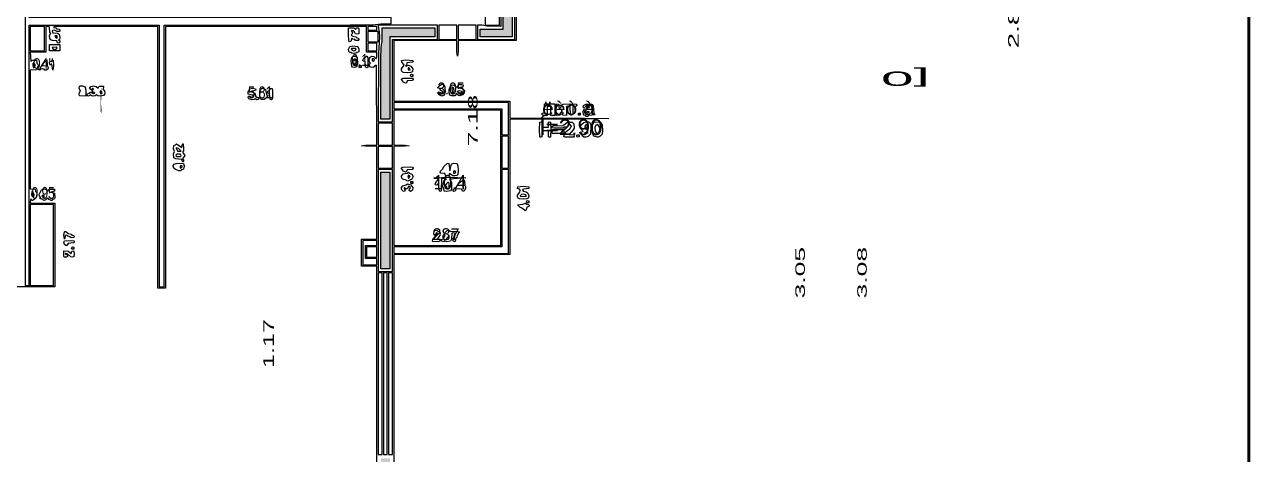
# Model space of a CAD drawing. Header units: millimetres. Extents: x 0 to 150324, y -100295 to 111760.
# Drawn here: x 54170 to 86360, y 43958 to 55253 of the extents above; entities that cross this region are included whole.
import ezdxf
from ezdxf.enums import TextEntityAlignment as Align

# ---------------------------------------------------------------- set-up
doc = ezdxf.new("R2010")
doc.units = ezdxf.units.MM
for name, color, linetype in [('A-PLAN-GRAPHICS', 7, 'Continuous'), ('A-RASTER-UNDERLAY', 8, 'Continuous'), ('A-TEXT-OCR', 3, 'Continuous'), ('A-WALLS-FILL', 9, 'Continuous'), ('A-WALLS-OUTLINE', 8, 'Continuous'), ('SHEET-FRAME', 1, 'Continuous')]:
    doc.layers.add(name, color=color, linetype=linetype)
picture_1 = doc.add_image_def('image1.png', size_in_pixel=(2463, 3095))

msp = doc.modelspace()

# ---------------------------------------------------------------- hatches: boundary and pattern name
at = {"layer": 'A-WALLS-FILL'}
h = msp.add_hatch(color=9, dxfattribs=at)
h.paths.add_polyline_path([(50190, 13445), (50190, 13073), (49953, 13073), (49953, 13445), (50072, 13445)])
h.paths.add_polyline_path([(25840, 21302), (25840, 18220), (25603, 18220), (25603, 21302), (25722, 21302)])
h.paths.add_polyline_path([(64042, 21844), (64042, 18288), (63839, 18288), (63839, 21844), (63940, 21844)])
h.paths.add_polyline_path([(35391, 21370), (31801, 21370), (31801, 21878), (31936, 21878), (31936, 21505), (35221, 21505), (35221, 21810), (35391, 21810), (35391, 21590)])
h.paths.add_polyline_path([(57810, 21370), (54153, 21370), (54153, 21912), (54390, 21912), (54390, 21505), (57641, 21505), (57641, 21912), (57810, 21912), (57810, 21641)])
h.paths.add_polyline_path([(25840, 24181), (25840, 22487), (25603, 22487), (25603, 24181), (25722, 24181)])
h.paths.add_polyline_path([(64042, 24181), (64042, 22792), (63839, 22792), (63839, 24181), (63940, 24181)])
h.paths.add_polyline_path([(63771, 26077), (63771, 24350), (57810, 24350), (57810, 23165), (57676, 23168), (57569, 23196), (57269, 23199), (57269, 27805), (54390, 27805), (54390, 23199), (54153, 23199), (54153, 28042), (57269, 28042), (57269, 30717), (57506, 30717), (57506, 24486), (57878, 24486), (57878, 24587), (63534, 24587), (63534, 26077), (63652, 26077)])
h.paths.add_polyline_path([(25840, 26619), (26077, 26619), (26077, 24587), (31936, 24587), (31936, 23300), (31801, 23300), (31801, 24350), (25840, 24350), (25840, 25485)])
h.paths.add_polyline_path([(35323, 27838), (35323, 23300), (35086, 23300), (35086, 27601), (32241, 27601), (32241, 23300), (32139, 23300), (32139, 27838), (33731, 27838)])
h.paths.add_polyline_path([(41656, 24892), (41656, 25739), (41980, 25733), (42032, 25720), (42048, 25694), (42062, 24892), (41859, 24892)])
h.paths.add_polyline_path([(48091, 25739), (48091, 24892), (47650, 24892), (47650, 25739), (47871, 25739)])
h.paths.add_polyline_path([(36949, 25502), (36949, 25129), (35865, 25129), (35865, 25502), (36407, 25502)])
h.paths.add_polyline_path([(52900, 25129), (52900, 25502), (53786, 25499), (53959, 25477), (53980, 25403), (53983, 25129), (53442, 25129)])
h.paths.add_polyline_path([(26077, 34375), (26077, 29498), (25840, 29498), (25840, 34375), (25959, 34375)])
h.paths.add_polyline_path([(63771, 31056), (63771, 29769), (63534, 29769), (63534, 31056), (63652, 31056)])
h.paths.add_polyline_path([(32106, 30954), (32106, 30615), (26247, 30615), (26247, 30954), (29176, 30954)])
h.paths.add_polyline_path([(37050, 30954), (37050, 30615), (35797, 30615), (35797, 30954), (36424, 30954)])
h.paths.add_polyline_path([(53746, 31056), (53746, 30683), (52561, 30683), (52561, 31056), (53154, 31056)])
h.paths.add_polyline_path([(26077, 37490), (26077, 35560), (25840, 35560), (25840, 37490), (25959, 37490)])
h.paths.add_polyline_path([(63771, 37626), (63771, 36034), (63534, 36034), (63534, 37626), (63652, 37626)])
h.paths.add_polyline_path([(37016, 37050), (37016, 36678), (35865, 36678), (35865, 37050), (36441, 37050)])
h.paths.add_polyline_path([(53746, 37050), (53746, 36678), (52561, 36678), (52561, 37050), (53154, 37050)])
h.paths.add_polyline_path([(26077, 43451), (26077, 42469), (25840, 42469), (25840, 43451), (25959, 43451)])
h.paths.add_polyline_path([(63771, 43857), (63771, 42604), (63534, 42604), (63534, 43857), (63652, 43857)])
h.paths.add_polyline_path([(37016, 43011), (37016, 42672), (35865, 42672), (35865, 43011), (36441, 43011)])
h.paths.add_polyline_path([(53746, 43011), (53746, 42672), (52595, 42672), (52595, 43011), (53171, 43011)])
h.paths.add_polyline_path([(26077, 49750), (26077, 48429), (25840, 48429), (25840, 49750), (25959, 49750)])
h.paths.add_polyline_path([(37016, 49005), (37016, 48633), (35865, 48633), (35865, 49005), (36441, 49005)])
h.paths.add_polyline_path([(53746, 49005), (53746, 48633), (52595, 48633), (52595, 49005), (53171, 49005)])
h.paths.add_polyline_path([(63771, 51376), (63771, 48836), (63534, 48836), (63534, 51376), (63652, 51376)])
h.paths.add_polyline_path([(32410, 49141), (32410, 48937), (26247, 48937), (26247, 49141), (29329, 49141)])
h.paths.add_polyline_path([(26077, 52697), (26077, 51681), (25840, 51681), (25840, 52697), (25959, 52697)])
h.paths.add_polyline_path([(63534, 52764), (63537, 54342), (63545, 54655), (63566, 54816), (63568, 55169), (64956, 55169), (64956, 54932), (63771, 54932), (63771, 52764), (63652, 52764)])
h.paths.add_polyline_path([(41995, 54559), (41995, 53713), (41656, 53713), (41656, 54559), (41825, 54559)])
h.paths.add_polyline_path([(48023, 54559), (48023, 53713), (47650, 53713), (47650, 54559), (47837, 54559)])
h.paths.add_polyline_path([(37016, 54221), (35865, 54221), (35873, 54530), (35889, 54569), (35936, 54583), (37016, 54593), (37016, 54407)])
h.paths.add_polyline_path([(53746, 54593), (53746, 54221), (52595, 54221), (52595, 54593), (53171, 54593)])
h.paths.add_polyline_path([(25265, 55169), (26077, 55169), (26077, 54627), (25840, 54627), (25840, 54932), (25265, 54932), (25265, 55050)])
h.paths.add_polyline_path([(22860, 54932), (22860, 58894), (25840, 58894), (25840, 59707), (26077, 59707), (26077, 58657), (23097, 58657), (23097, 55169), (24113, 55169), (24113, 54932), (23487, 54932)])
h.paths.add_polyline_path([(63737, 59944), (63974, 59944), (63974, 58860), (66988, 58860), (66988, 54932), (66142, 54932), (66142, 55135), (66751, 55135), (66751, 58623), (63737, 58623), (63737, 59284)])
h.paths.add_polyline_path([(29159, 55440), (29159, 55338), (26247, 55338), (26247, 55440), (27703, 55440)])
h.paths.add_polyline_path([(35425, 55440), (35425, 55338), (29701, 55338), (29701, 55440), (32563, 55440)])
h.paths.add_polyline_path([(35933, 56422), (35933, 55338), (35594, 55338), (35594, 56422), (35763, 56422)])
h.paths.add_polyline_path([(35933, 57878), (35594, 57878), (35594, 76640), (26077, 76640), (26077, 74778), (25840, 74778), (25840, 76945), (25129, 76945), (25129, 77182), (26247, 77182), (26247, 76877), (35729, 76877), (35729, 76979), (35933, 76979), (35933, 76877), (40505, 76877), (40505, 76640), (35933, 76640), (35933, 67259)])
h.paths.add_polyline_path([(68512, 66853), (68851, 66853), (68851, 58454), (71696, 58454), (71696, 58318), (68851, 58318), (68851, 57980), (68758, 57988), (68749, 58081), (68512, 58081), (68512, 62467)])
h.paths.add_polyline_path([(54356, 58014), (54119, 58014), (54116, 58583), (54107, 58646), (54076, 58666), (54063, 58902), (54051, 76606), (50758, 76608), (48903, 76638), (45381, 76640), (45381, 76877), (49014, 76875), (51084, 76845), (54966, 76843), (54966, 76606), (54356, 76606), (54356, 64855), (54153, 64855), (54153, 64381), (54356, 64381), (54356, 58454), (54830, 58454), (54830, 58318), (54356, 58318), (54356, 58166)])
h.paths.add_polyline_path([(60079, 58454), (60079, 58318), (56015, 58318), (56015, 58454), (58047, 58454)])
h.paths.add_polyline_path([(63771, 58454), (63771, 58318), (60655, 58318), (60655, 58454), (62213, 58454)])
h.paths.add_polyline_path([(32512, 58488), (32512, 58386), (26247, 58386), (26247, 58488), (29379, 58488)])
h.paths.add_polyline_path([(35425, 58488), (35425, 58386), (33562, 58386), (33562, 58488), (34493, 58488)])
h.paths.add_polyline_path([(26077, 65634), (26077, 63195), (25840, 63195), (25840, 65634), (25959, 65634)])
h.paths.add_polyline_path([(63974, 64855), (63974, 63432), (63737, 63432), (63737, 64855), (63856, 64855)])
h.paths.add_polyline_path([(45381, 65871), (45381, 65634), (42672, 65634), (42672, 65871), (44027, 65871)])
h.paths.add_polyline_path([(63974, 66480), (63974, 65938), (63737, 65938), (63737, 66480), (63856, 66480)])
h.paths.add_polyline_path([(71188, 76437), (71188, 66074), (71086, 66074), (71086, 76437), (71137, 76437)])
h.paths.add_polyline_path([(26077, 71323), (26077, 69122), (25840, 69122), (25840, 71323), (25959, 71323)])
h.paths.add_polyline_path([(63974, 71730), (63974, 69935), (63737, 69935), (63737, 71730), (63856, 71730)])
h.paths.add_polyline_path([(56151, 76843), (63974, 76843), (63974, 75218), (63737, 75218), (63737, 76606), (56151, 76606), (56151, 76725)])
h.paths.add_polyline_path([(42266, 76132), (42266, 76471), (42425, 76468), (42467, 76454), (42490, 76422), (42503, 76132), (42384, 76132)])
h.paths.add_polyline_path([(47549, 76471), (47549, 76132), (47312, 76132), (47312, 76471), (47430, 76471)])
h.paths.add_polyline_path([(74337, 76843), (74337, 76606), (70477, 76606), (70477, 76843), (72407, 76843)])
h.paths.add_polyline_path([(41758, 86631), (41995, 86631), (41995, 76877), (44196, 76877), (44196, 76640), (41656, 76640), (41656, 76877), (41758, 76877), (41758, 81754)])
h.paths.add_polyline_path([(22725, 79417), (22962, 79417), (22962, 77182), (23978, 77182), (23978, 76945), (22725, 76945), (22725, 78181)])
h.paths.add_polyline_path([(23470, 78334), (23470, 78097), (23131, 78097), (23131, 78334), (23300, 78334)])
h.paths.add_polyline_path([(41588, 78334), (41588, 78097), (41283, 78097), (41283, 78334), (41436, 78334)])
h.paths.add_polyline_path([(22725, 81585), (22725, 91000), (24282, 91000), (24282, 90763), (22962, 90763), (22962, 81585), (22843, 81585)])
h.paths.add_polyline_path([(51545, 84836), (51545, 81957), (51308, 81957), (51308, 84836), (51427, 84836)])
h.paths.add_polyline_path([(19643, 84159), (19643, 82431), (19507, 82431), (19507, 84159), (19575, 84159)])
h.paths.add_polyline_path([(23436, 84497), (23436, 84260), (23131, 84260), (23131, 84497), (23283, 84497)])
h.paths.add_polyline_path([(41588, 84497), (41588, 84260), (41283, 84260), (41283, 84497), (41436, 84497)])
h.paths.add_polyline_path([(51139, 84497), (51139, 84260), (50834, 84260), (50834, 84497), (50986, 84497)])
h.paths.add_polyline_path([(35120, 91000), (41995, 91000), (41995, 88629), (41758, 88629), (41758, 90763), (35120, 90763), (35120, 90881)])
h.paths.add_polyline_path([(23470, 90593), (23470, 90289), (23131, 90289), (23131, 90593), (23300, 90593)])
h.paths.add_polyline_path([(29464, 90593), (29464, 90289), (29227, 90289), (29227, 90593), (29345, 90593)])
h.paths.add_polyline_path([(35458, 90593), (35458, 90289), (35255, 90289), (35255, 90593), (35357, 90593)])
h.paths.add_polyline_path([(38473, 90593), (38473, 90289), (38235, 90289), (38235, 90593), (38354, 90593)])
h.paths.add_polyline_path([(41588, 90593), (41588, 90289), (41250, 90289), (41250, 90593), (41419, 90593)])
h.paths.add_polyline_path([(19643, 91000), (19643, 90763), (15917, 90763), (15917, 91000), (17780, 91000)])
h.paths.add_polyline_path([(29566, 91000), (29566, 90763), (26247, 90763), (26247, 91000), (27906, 91000)])
h.paths.add_polyline_path([(33155, 91000), (33155, 90763), (31530, 90763), (31530, 91000), (32343, 91000)])
h.paths.add_polyline_path([(37863, 99941), (37863, 99703), (34578, 99703), (34578, 99941), (36220, 99941)])

# ---------------------------------------------------------------- linework, layer by layer
at = {"layer": 'A-PLAN-GRAPHICS'}
for points in [[(86360, 108272), (86360, 3488), (2980, 3488), (2980, 108272), (44670, 108272)], [(3014, 108238), (3014, 3522), (68343, 3522), (68343, 12260), (86326, 12260), (86326, 108238), (44670, 108238)], [(60587, 58522), (60587, 58251), (63839, 58251), (63839, 58555), (66683, 58555), (66683, 55203), (66327, 55206), (66197, 55235), (66074, 55237), (66074, 54864), (67056, 54864), (67056, 58928), (64042, 58928), (64042, 60012), (63669, 60012), (63669, 58522), (62128, 58522)], [(54187, 48395), (54288, 48395), (54288, 55237), (57709, 55237), (57709, 48362), (57844, 48362), (57844, 55237), (62730, 55241), (63319, 55247), (63529, 55269), (63805, 55270), (63805, 55440), (54288, 55440), (54288, 57912), (54187, 57912), (54187, 53154)], [(66277, 55609), (66277, 55237), (66650, 55237), (66650, 55609), (66463, 55609)], [(54322, 55203), (54322, 54559), (54695, 54559), (54695, 55203), (54508, 55203)], [(62687, 55169), (62823, 55165), (62873, 55135), (62900, 55163), (62940, 55167), (62955, 55145), (62958, 55084), (62951, 55011), (62907, 54999), (62864, 55009), (62843, 55063), (62814, 55091), (62774, 55100), (62755, 55084), (62788, 55044), (62780, 55006), (62758, 54984), (62766, 54968), (62801, 54943), (62878, 54927), (62900, 54903), (62946, 54892), (62958, 54857), (62942, 54834), (62871, 54835), (62847, 54859), (62795, 54871), (62772, 54898), (62748, 54807), (62705, 54799), (62690, 54841), (62687, 54983)], [(63195, 55203), (63195, 55101), (63432, 55101), (63432, 55203), (63314, 55203)], [(63195, 55067), (63195, 54796), (63466, 54796), (63466, 55067), (63331, 55067)], [(63839, 52697), (63839, 54864), (65024, 54864), (65024, 55237), (63466, 55237), (63468, 55138), (63493, 55071), (63500, 54932), (63470, 54500), (63466, 52697), (63652, 52697)], [(65058, 55237), (65058, 54864), (65532, 54864), (65532, 55237), (65295, 55237)], [(65566, 55237), (65566, 54864), (66040, 54864), (66040, 55237), (65803, 55237)], [(55101, 54729), (55101, 54559), (54830, 54559), (54830, 54729), (54966, 54729)], [(54967, 54953), (54995, 54910), (55016, 54899), (55029, 54906), (55025, 54957), (54970, 54958)], [(63195, 54762), (63195, 54559), (63432, 54559), (63432, 54762), (63314, 54762)], [(54900, 54649), (54927, 54610), (54963, 54595), (55000, 54609), (55030, 54643), (55002, 54660), (54903, 54653)], [(62929, 54672), (62957, 54609), (62956, 54551), (62944, 54529), (62900, 54520), (62877, 54498), (62823, 54491), (62768, 54498), (62745, 54520), (62702, 54529), (62689, 54551), (62688, 54609), (62716, 54672), (62794, 54694), (62915, 54680)], [(62857, 54422), (62896, 54402), (62912, 54374), (62921, 54212), (62896, 54140), (62830, 54120), (62790, 54133), (62769, 54157), (62756, 54303), (62774, 54390), (62794, 54412), (62840, 54424)], [(62757, 54615), (62784, 54576), (62820, 54561), (62857, 54575), (62887, 54609), (62859, 54626), (62760, 54620)], [(63168, 54426), (63190, 54385), (63195, 54271), (63190, 54142), (63170, 54119), (63133, 54134), (63118, 54280), (63072, 54293), (63061, 54316), (63088, 54367), (63156, 54425)], [(54402, 54121), (54437, 54147), (54458, 54187), (54405, 54253), (54390, 54208), (54398, 54123)], [(54753, 54322), (54767, 54178), (54796, 54125), (54780, 54084), (54743, 54057), (54706, 54053), (54689, 54076), (54652, 54085), (54603, 54078), (54570, 54052), (54525, 54068), (54587, 54096), (54603, 54144), (54651, 54194), (54677, 54249), (54746, 54320)], [(54915, 54051), (54886, 54216), (54871, 54217), (54852, 54188), (54835, 54202), (54831, 54258), (54845, 54285), (54888, 54293), (54909, 54321), (54923, 54308), (54932, 54164), (54918, 54053)], [(62840, 54356), (62814, 54293), (62789, 54271), (62814, 54249), (62837, 54187), (62852, 54196), (62865, 54249), (62890, 54271), (62865, 54293), (62842, 54356)], [(63017, 54178), (63017, 54127), (62967, 54127), (62967, 54178), (63014, 54181)], [(63305, 54348), (63305, 54297), (63352, 54294), (63364, 54316), (63359, 54344), (63337, 54356), (63309, 54351)], [(64356, 54008), (64320, 53992), (64225, 53983), (64132, 53993), (64097, 54009), (64078, 54047), (64079, 54090), (64143, 54187), (64082, 54270), (64079, 54305), (64191, 54322), (64374, 54309), (64380, 54280), (64366, 54260), (64220, 54245), (64205, 54197), (64179, 54170), (64197, 54155), (64221, 54181), (64261, 54185), (64325, 54157), (64376, 54087), (64366, 54019)], [(64253, 54115), (64254, 54060), (64306, 54057), (64299, 54092), (64258, 54117)], [(64074, 53822), (64115, 53843), (64298, 53847), (64368, 53840), (64381, 53814), (64376, 53794), (64357, 53784), (64226, 53774), (64206, 53725), (64180, 53714), (64128, 53741), (64075, 53810)], [(64372, 53941), (64372, 53890), (64325, 53887), (64313, 53909), (64318, 53937), (64340, 53949), (64368, 53944)], [(55778, 53374), (55628, 53377), (55612, 53392), (55609, 53425), (55616, 53466), (55643, 53504), (55610, 53578), (55612, 53626), (55624, 53640), (55694, 53644), (55746, 53626), (55772, 53577), (55778, 53485)], [(56283, 53435), (56250, 53390), (56163, 53374), (56098, 53381), (56066, 53408), (56030, 53380), (55961, 53375), (55919, 53385), (55897, 53408), (55873, 53379), (55843, 53374), (55818, 53388), (55813, 53414), (55824, 53436), (55870, 53447), (55903, 53475), (55938, 53470), (55971, 53442), (56014, 53453), (56009, 53469), (55971, 53477), (55950, 53497), (55949, 53527), (55979, 53555), (55975, 53571), (55960, 53574), (55941, 53550), (55912, 53544), (55880, 53570), (55911, 53624), (55981, 53646), (56050, 53627), (56104, 53577), (56130, 53638), (56245, 53635), (56250, 53597), (56224, 53562), (56270, 53506), (56285, 53449)], [(56159, 53505), (56159, 53450), (56212, 53447), (56205, 53482), (56163, 53508)], [(60310, 53287), (60265, 53273), (60232, 53306), (60203, 53280), (60149, 53274), (60067, 53298), (60046, 53340), (60060, 53369), (60099, 53371), (60120, 53347), (60147, 53340), (60169, 53345), (60181, 53367), (60168, 53401), (60051, 53420), (60049, 53488), (60074, 53519), (60084, 53563), (60164, 53577), (60244, 53563), (60248, 53535), (60236, 53516), (60141, 53506), (60114, 53490), (60225, 53451), (60253, 53354), (60308, 53332), (60315, 53296)], [(60413, 53577), (60452, 53577), (60500, 53540), (60527, 53419), (60553, 53395), (60534, 53340), (60468, 53283), (60394, 53281), (60372, 53298), (60357, 53334), (60355, 53491), (60366, 53539), (60393, 53568)], [(60664, 53273), (60627, 53287), (60612, 53433), (60566, 53447), (60554, 53469), (60562, 53501), (60613, 53518), (60624, 53560), (60643, 53576), (60676, 53571), (60686, 53539), (60688, 53330), (60671, 53275)], [(65161, 53681), (65196, 53657), (65219, 53605), (65225, 53484), (65194, 53395), (65136, 53370), (65088, 53393), (65024, 53466), (65067, 53475), (65103, 53468), (65134, 53443), (65154, 53451), (65151, 53501), (65100, 53518), (65080, 53572), (65026, 53588), (65092, 53660), (65140, 53682)], [(65350, 53399), (65328, 53461), (65332, 53546), (65357, 53620), (65398, 53662), (65453, 53672), (65501, 53625), (65536, 53611), (65558, 53620), (65570, 53665), (65585, 53675), (65662, 53678), (65697, 53665), (65691, 53618), (65600, 53594), (65691, 53567), (65730, 53523), (65725, 53459), (65678, 53402), (65600, 53376), (65572, 53386), (65511, 53442), (65494, 53388), (65480, 53378), (65403, 53377), (65350, 53399)], [(65408, 53445), (65450, 53480), (65460, 53515), (65452, 53572), (65433, 53600), (65406, 53611), (65402, 53601), (65404, 53448)], [(65666, 53494), (65600, 53509), (65532, 53492), (65593, 53469), (65614, 53442), (65666, 53488)], [(63873, 53205), (63873, 53035), (66717, 53035), (66717, 52358), (66887, 52358), (66887, 53205), (65380, 53205)], [(68106, 53171), (68106, 52866), (68004, 52866), (68004, 53103), (67903, 53103), (67903, 52866), (67806, 52867), (67771, 52880), (67773, 52921), (67816, 52936), (67829, 52953), (67835, 53171), (67970, 53171)], [(68679, 53153), (68680, 53123), (68666, 53107), (68580, 53103), (68578, 52912), (68561, 52868), (68531, 52868), (68518, 52885), (68512, 53103), (68411, 53103), (68411, 52866), (68316, 52876), (68292, 53001), (68268, 52940), (68246, 52924), (68235, 52876), (68140, 52866), (68141, 53113), (68158, 53168), (68201, 53158), (68217, 53035), (68260, 53070), (68291, 53141), (68322, 53157), (68503, 53171), (68675, 53158)], [(69085, 53154), (69115, 53106), (69127, 52932), (69155, 52880), (69003, 52859), (68963, 52833), (68929, 52837), (68912, 52859), (68865, 52870), (68855, 52885), (68854, 52974), (68885, 53035), (68878, 53063), (68853, 53083), (68856, 53123), (68918, 53164), (69067, 53162)], [(66683, 49445), (66683, 53001), (63873, 53001), (63873, 52087), (64174, 52085), (64279, 52070), (64174, 52055), (63873, 52053), (63873, 49445), (65278, 49445)], [(68775, 52925), (68775, 52874), (68724, 52874), (68724, 52925), (68771, 52928)], [(68919, 52951), (68961, 52934), (69020, 52948), (68978, 52967), (68919, 52953)], [(69019, 53093), (69001, 53102), (68962, 53093), (68920, 53042), (68943, 53037), (68959, 53062), (69020, 53086)], [(63466, 52663), (63466, 52087), (63839, 52087), (63839, 52663), (63652, 52663)], [(67986, 52293), (67956, 52292), (67942, 52305), (67937, 52459), (67767, 52459), (67761, 52305), (67741, 52291), (67712, 52298), (67699, 52493), (67712, 52689), (67741, 52696), (67761, 52684), (67767, 52561), (67937, 52561), (67943, 52684), (67963, 52696), (67992, 52689), (68004, 52493), (67992, 52298)], [(68039, 52570), (68074, 52592), (68316, 52602), (68440, 52690), (68560, 52688), (68605, 52643), (68610, 52533), (68586, 52485), (68478, 52368), (68601, 52352), (68613, 52316), (68593, 52295), (68540, 52291), (68377, 52293), (68345, 52309), (68348, 52348), (68372, 52366), (68399, 52430), (68448, 52476), (68502, 52500), (68518, 52551), (68542, 52571), (68526, 52601), (68491, 52624), (68455, 52622), (68429, 52565), (68364, 52558), (68315, 52534), (68076, 52530), (68044, 52540), (68038, 52561)], [(68343, 52493), (68343, 52392), (68038, 52392), (68038, 52493), (68191, 52493)], [(69007, 52687), (69033, 52664), (69052, 52592), (69043, 52375), (68980, 52308), (68921, 52291), (68865, 52298), (68835, 52320), (68812, 52384), (68784, 52403), (68793, 52421), (68851, 52439), (68782, 52525), (68783, 52582), (68813, 52638), (68866, 52680), (68936, 52697), (68988, 52693)], [(68920, 52618), (68892, 52585), (68890, 52552), (68933, 52496), (68971, 52527), (68985, 52561), (68970, 52596), (68933, 52620)], [(69221, 52291), (69143, 52318), (69110, 52353), (69092, 52405), (69097, 52615), (69117, 52639), (69127, 52683), (69162, 52695), (69315, 52688), (69352, 52605), (69359, 52470), (69348, 52375), (69300, 52317), (69241, 52292)], [(69218, 52392), (69275, 52427), (69291, 52499), (69286, 52549), (69235, 52628), (69184, 52608), (69159, 52551), (69162, 52456), (69204, 52396)], [(66717, 52324), (66717, 51477), (66887, 51477), (66887, 52324), (66802, 52324)], [(68741, 52349), (68741, 52299), (68694, 52296), (68682, 52318), (68687, 52346), (68709, 52358), (68737, 52352)], [(68885, 52409), (68927, 52392), (68986, 52406), (68944, 52425), (68885, 52411)], [(58342, 51648), (58325, 51653), (58302, 51709), (58148, 51721), (58098, 51749), (58083, 51858), (58115, 51918), (58083, 51988), (58091, 52079), (58140, 52093), (58166, 52121), (58306, 52022), (58323, 52106), (58333, 52120), (58342, 52115), (58351, 51990), (58344, 51938), (58323, 51903), (58386, 51816), (58323, 51729), (58348, 51700), (58347, 51653)], [(58149, 51824), (58153, 51796), (58177, 51784), (58265, 51786), (58284, 51808), (58281, 51836), (58256, 51848), (58177, 51848), (58151, 51830)], [(58284, 51925), (58217, 51999), (58155, 52016), (58151, 51995), (58176, 51979), (58194, 51925), (58282, 51924)], [(63466, 52053), (63466, 51477), (63839, 51477), (63839, 52053), (63652, 52053)], [(58079, 51549), (58105, 51583), (58159, 51605), (58308, 51611), (58347, 51600), (58358, 51555), (58386, 51528), (58358, 51502), (58344, 51452), (58294, 51438), (58271, 51412), (58238, 51408), (58134, 51441), (58097, 51479), (58077, 51528)], [(58263, 51479), (58306, 51506), (58317, 51527), (58310, 51540), (58259, 51537), (58259, 51481)], [(64074, 51485), (64115, 51506), (64298, 51511), (64368, 51503), (64381, 51477), (64376, 51457), (64357, 51447), (64226, 51438), (64206, 51388), (64180, 51378), (64128, 51405), (64075, 51473)], [(65536, 51593), (65560, 51541), (65566, 51420), (65554, 51321), (65529, 51289), (65477, 51274), (65421, 51281), (65342, 51342), (65318, 51281), (65258, 51275), (65234, 51285), (65214, 51336), (65107, 51352), (65089, 51378), (65099, 51401), (65150, 51450), (65201, 51536), (65276, 51601), (65303, 51613), (65321, 51600), (65346, 51410), (65386, 51584), (65443, 51612), (65523, 51602)], [(63466, 51443), (63466, 48768), (63839, 48768), (63839, 51443), (63652, 51443)], [(63873, 49242), (66887, 49242), (66887, 51443), (66717, 51443), (66717, 49411), (63873, 49411), (63873, 49327)], [(64077, 51272), (64116, 51327), (64228, 51348), (64262, 51376), (64286, 51348), (64349, 51324), (64381, 51257), (64348, 51190), (64245, 51139), (64218, 51146), (64198, 51168), (64112, 51188), (64086, 51217), (64076, 51257)], [(64258, 51306), (64246, 51242), (64264, 51208), (64308, 51257), (64264, 51307)], [(65769, 51223), (65338, 51193), (65393, 51102), (65389, 50932), (65361, 50885), (65271, 50868), (65199, 50879), (65188, 50954), (65166, 50979), (65160, 51012), (65200, 51162), (65251, 51178), (65260, 51192), (65215, 51206), (65126, 51206), (65121, 50893), (65107, 50870), (65071, 50873), (65046, 51066), (65033, 51069), (65020, 51046), (64996, 51037), (64967, 51042), (64958, 51057), (64978, 51107), (65054, 51196), (64942, 51211), (64927, 51226), (65346, 51240), (65765, 51226)], [(65439, 51401), (65439, 51350), (65486, 51347), (65498, 51369), (65493, 51397), (65471, 51409), (65443, 51404)], [(54366, 50868), (54357, 50771), (54376, 50734), (54413, 50738), (54424, 50776), (54410, 50825), (54373, 50866)], [(54961, 50922), (54955, 50875), (54864, 50851), (54959, 50823), (54965, 50712), (54952, 50669), (54908, 50660), (54892, 50634), (54867, 50632), (54821, 50657), (54779, 50704), (54726, 50648), (54682, 50631), (54651, 50660), (54602, 50673), (54588, 50722), (54564, 50747), (54559, 50791), (54618, 50912), (54694, 50933), (54731, 50917), (54783, 50868), (54811, 50930), (54957, 50926)], [(64077, 50930), (64077, 50969), (64108, 51017), (64198, 51042), (64230, 51071), (64324, 51040), (64375, 50970), (64366, 50903), (64314, 50869), (64280, 50891), (64284, 50926), (64313, 50964), (64307, 50991), (64291, 51002), (64254, 50995), (64239, 50950), (64214, 50935), (64185, 50941), (64165, 50967), (64150, 50963), (64146, 50948), (64177, 50906), (64158, 50871), (64117, 50876), (64084, 50911)], [(64372, 51130), (64372, 51079), (64321, 51079), (64321, 51130), (64368, 51133)], [(65310, 50937), (65327, 50969), (65325, 51082), (65315, 51100), (65283, 51103), (65264, 51089), (65252, 51042), (65227, 51020), (65255, 50994), (65270, 50944), (65303, 50936)], [(65719, 51168), (65732, 51141), (65742, 51020), (65769, 50969), (65727, 50876), (65680, 50873), (65653, 50930), (65563, 50935), (65507, 50926), (65490, 50876), (65452, 50869), (65432, 50889), (65439, 50927), (65492, 50946), (65576, 51064), (65651, 51137), (65708, 51170)], [(67404, 50689), (67368, 50673), (67273, 50665), (67180, 50674), (67145, 50690), (67126, 50728), (67127, 50771), (67182, 50848), (67191, 50898), (67181, 50929), (67129, 50948), (67130, 50990), (67276, 51003), (67422, 50990), (67420, 50945), (67282, 50932), (67264, 50922), (67259, 50902), (67273, 50872), (67353, 50855), (67393, 50821), (67424, 50752), (67418, 50708)], [(54628, 50754), (54656, 50711), (54677, 50700), (54690, 50707), (54686, 50758), (54631, 50758)], [(67124, 50520), (67268, 50534), (67332, 50563), (67371, 50534), (67416, 50524), (67427, 50507), (67423, 50474), (67371, 50455), (67356, 50380), (67322, 50359), (67252, 50418), (67183, 50455), (67126, 50513)], [(67191, 50742), (67276, 50732), (67361, 50742), (67331, 50780), (67276, 50800), (67232, 50786), (67193, 50749)], [(67420, 50622), (67420, 50571), (67373, 50568), (67361, 50590), (67366, 50618), (67388, 50630), (67416, 50625)], [(54322, 50529), (54322, 48395), (54932, 48395), (54932, 50529), (54627, 50529)], [(55226, 49818), (55259, 49815), (55318, 49760), (55392, 49745), (55416, 49721), (55461, 49711), (55473, 49689), (55467, 49659), (55393, 49652), (55362, 49677), (55311, 49689), (55294, 49711), (55263, 49716), (55241, 49700), (55233, 49636), (55217, 49616), (55203, 49716), (55218, 49808)], [(55471, 49562), (55472, 49532), (55459, 49519), (55313, 49504), (55285, 49449), (55255, 49449), (55220, 49475), (55203, 49538), (55220, 49575), (55400, 49580), (55468, 49568)], [(63060, 49581), (63060, 48937), (63432, 48937), (63432, 49107), (63127, 49107), (63127, 49445), (63432, 49445), (63432, 49581), (63246, 49581)], [(64895, 49558), (64889, 49574), (64902, 49602), (65024, 49757), (65017, 49780), (65000, 49781), (64952, 49723), (64932, 49719), (64923, 49762), (64939, 49818), (64965, 49841), (65005, 49851), (65034, 49823), (65077, 49814), (65091, 49781), (65087, 49708), (65024, 49628), (65083, 49606), (65087, 49560), (65035, 49548), (64901, 49555)], [(65127, 49570), (65131, 49602), (65185, 49623), (65202, 49677), (65227, 49698), (65196, 49729), (65204, 49771), (65274, 49840), (65316, 49851), (65354, 49825), (65546, 49815), (65600, 49801), (65573, 49777), (65561, 49726), (65539, 49710), (65527, 49658), (65505, 49639), (65483, 49550), (65445, 49550), (65431, 49577), (65434, 49628), (65459, 49663), (65469, 49735), (65498, 49764), (65456, 49784), (65403, 49772), (65390, 49614), (65361, 49563), (65271, 49548), (65227, 49560), (65210, 49581), (65177, 49548), (65132, 49561)], [(65263, 49627), (65312, 49618), (65328, 49659), (65321, 49678), (65305, 49680), (65262, 49632)], [(55203, 49310), (55321, 49302), (55393, 49242), (55414, 49301), (55455, 49308), (55470, 49287), (55474, 49225), (55467, 49153), (55430, 49141), (55385, 49154), (55310, 49217), (55259, 49242), (55243, 49240), (55237, 49222), (55296, 49200), (55301, 49155), (55274, 49142), (55221, 49143), (55206, 49160), (55203, 49225)], [(55465, 49403), (55465, 49352), (55418, 49349), (55406, 49371), (55411, 49399), (55433, 49411), (55461, 49406)], [(63161, 49411), (63161, 49141), (63432, 49141), (63432, 49411), (63297, 49411)], [(63466, 48734), (63466, 43959), (63568, 43959), (63568, 48734), (63517, 48734)], [(63602, 48734), (63602, 43959), (63703, 43959), (63703, 48734), (63652, 48734)], [(63737, 48734), (63737, 43959), (63839, 43959), (63839, 48734), (63788, 48734)]]:
    msp.add_lwpolyline(points, close=True, dxfattribs=at)
for points in [[(67090, 58962), (67090, 54830), (65566, 54830), (65564, 54528), (65549, 54424), (65534, 54528), (65532, 54830), (63873, 54830), (63873, 53238), (66921, 53238), (66921, 52798), (68884, 52797), (69528, 52781), (68884, 52766), (66921, 52764), (66921, 49208), (63873, 49208), (63873, 39759)], [(63432, 43485), (63432, 48903), (63026, 48903), (63026, 49615), (63432, 49615), (63432, 52053), (63130, 52055), (63026, 52070), (63130, 52085), (63432, 52087), (63421, 54173), (63414, 54185), (63334, 54122), (63265, 54134), (63231, 54182), (63237, 54217), (63263, 54237), (63237, 54265), (63230, 54317), (63245, 54388), (63291, 54420), (63346, 54416), (63397, 54365), (63418, 54361), (63430, 54396), (63432, 54525), (63161, 54525), (63161, 55203), (57878, 55203), (57878, 48328), (57675, 48328), (57675, 55203), (55609, 55201), (54946, 55189), (54932, 55186), (54942, 55174), (54990, 55164), (55014, 55140), (55085, 55131), (55100, 55115), (55098, 55082), (55079, 55070), (55020, 55070), (54957, 55101), (54914, 55097), (54898, 55075), (54912, 55039), (55038, 55026), (55085, 54998), (55100, 54908), (55088, 54864), (55067, 54847), (55096, 54823), (55101, 54794), (55087, 54769), (55067, 54762), (55039, 54775), (55019, 54824), (54905, 54835), (54854, 54854), (54835, 54898), (54831, 54956), (54844, 55000), (54864, 55016), (54836, 55056), (54827, 55184), (54804, 55202), (54729, 55203), (54729, 54525), (54322, 54525), (54334, 54294), (54347, 54290), (54359, 54311), (54393, 54320), (54482, 54315), (54496, 54235), (54518, 54211), (54525, 54170), (54483, 54060), (54322, 54051), (54322, 50935), (54450, 50926), (54463, 50878), (54491, 50852), (54494, 50811), (54481, 50733), (54450, 50672), (54377, 50631), (54362, 50634), (54347, 50663), (54331, 50659), (54322, 50563), (54966, 50563), (54966, 48362), (52358, 48362)]]:
    msp.add_lwpolyline(points, dxfattribs=at)
at = {"layer": 'A-WALLS-OUTLINE', "color": 8}
for points in [[(63737, 59944), (63974, 59944), (63974, 58860), (66988, 58860), (66988, 54932), (66142, 54932), (66142, 55135), (66751, 55135), (66751, 58623), (63737, 58623), (63737, 59284)], [(63534, 52764), (63537, 54342), (63545, 54655), (63566, 54816), (63568, 55169), (64956, 55169), (64956, 54932), (63771, 54932), (63771, 52764), (63652, 52764)], [(63771, 51376), (63771, 48836), (63534, 48836), (63534, 51376), (63652, 51376)]]:
    msp.add_lwpolyline(points, close=True, dxfattribs=at)
at = {"layer": 'SHEET-FRAME'}
msp.add_lwpolyline([(0, 0), (86360, 0), (86360, 111760), (0, 111760)], close=True, dxfattribs=at)

# ---------------------------------------------------------------- texts
at = {"layer": 'A-TEXT-OCR'}
for s, height, rotation, p, p2 in [('2.86', 280.4, 90, (80298, 54627), (80298, 56049)), ('[0', 373.9, 180, (77961, 54017), (76674, 54017)), ('(00', 483.6, 180, (56212, 53440), (56159, 53440)), ('7.18', 249.3, 90, (66074, 52053), (66074, 53408)), ('3.05', 249.3, 90, (74676, 48057), (74676, 49411)), ('3.08', 249.3, 90, (76302, 48057), (76302, 49411)), ('1.17', 280.4, 90, (60723, 46228), (60723, 47515))]:
    msp.add_text(s, height=height, rotation=rotation, dxfattribs=at).set_placement(p, p2, align=Align.FIT)
for s, height, p, p2 in [('6.1', 312.5, (62756, 54163), (63195, 54163)), ('04"', 276.4, (54390, 54090), (54932, 54090)), ('5.81', 310.9, (60046, 53316), (60688, 53316)), ('3.05', 317.5, (65024, 53415), (65730, 53415)), ('ëèò.à', 345.4, (67771, 52881), (69155, 52881)), ('Í=2.90', 414.5, (67699, 52349), (69359, 52349)), ('10.4', 380, (64927, 50921), (65769, 50921)), ('0.95', 310.9, (54357, 50674), (54965, 50674)), ('287', 310.9, (64889, 49591), (65600, 49591))]:
    msp.add_text(s, height=height, dxfattribs=at).set_placement(p, p2, align=Align.FIT)

# ---------------------------------------------------------------- pictures from other files: only their frames are drawn
at = {"layer": 'A-RASTER-UNDERLAY'}
image = msp.add_image(picture_1, insert=(2946, 3488), size_in_units=(83414, 104817), dxfattribs=at)
image.dxf.flags = 9

doc.saveas('drawing.dxf')
